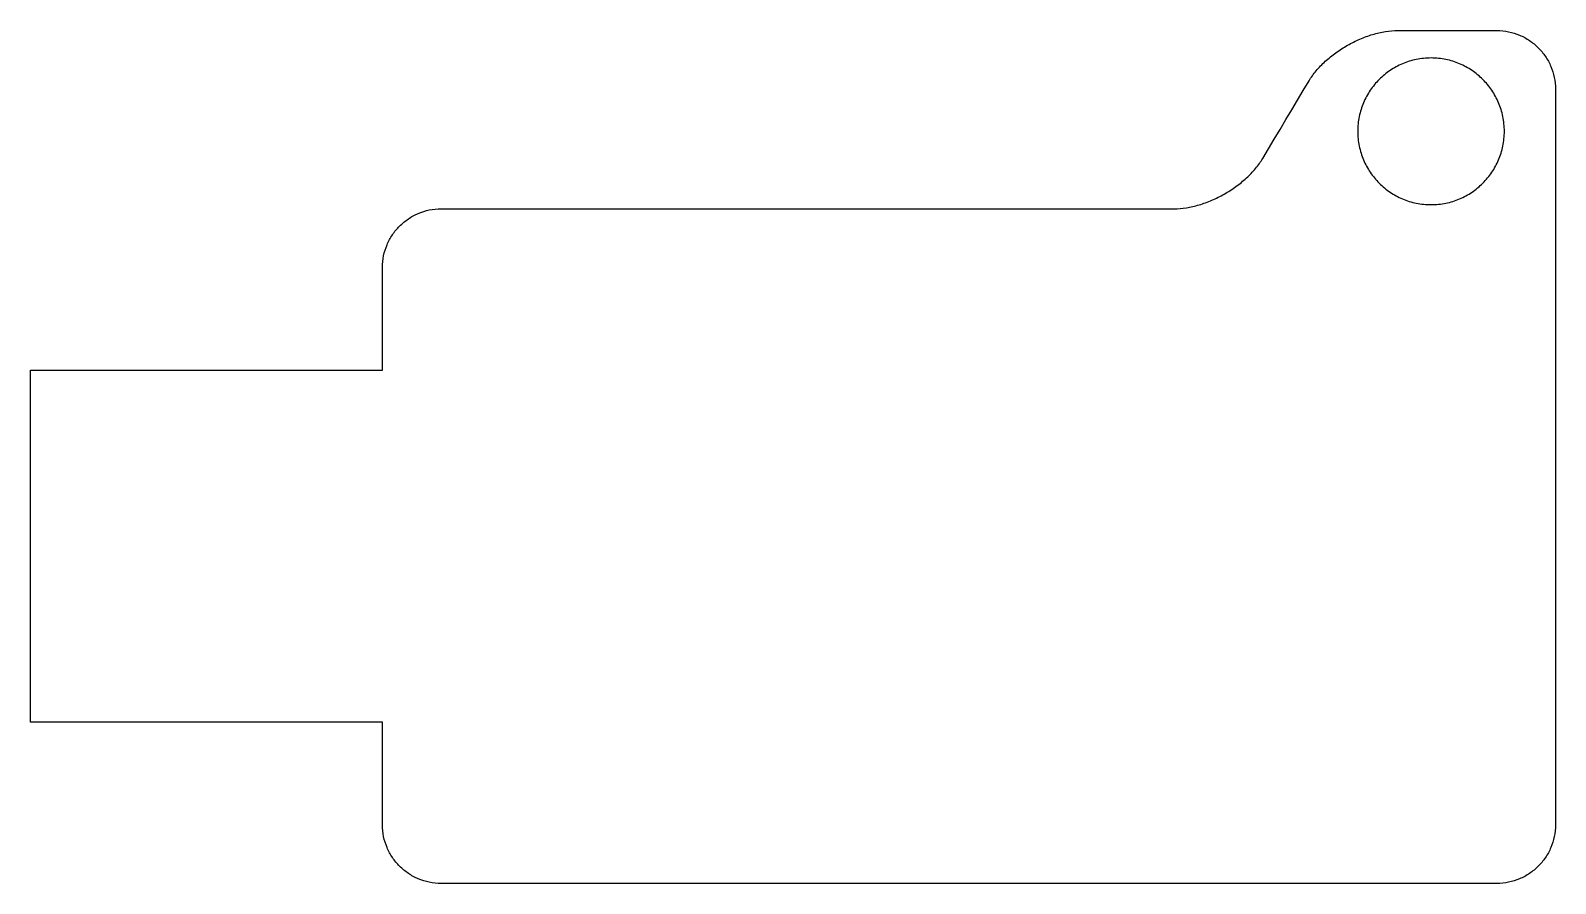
# Model space of a CAD drawing. Extents: x 122.4 to 174.4, y -119.5 to -90.4.
import ezdxf

# ---------------------------------------------------------------- set-up
doc = ezdxf.new("R2010")
doc.units = 0
doc.layers.add('LIVELLO_1', color=7, linetype='CONTINUOUS')

msp = doc.modelspace()

# ---------------------------------------------------------------- linework, layer by layer
at = {"layer": 'LIVELLO_1', "color": 250}
for points, knots in [([(172.393, -90.376), (172.393, -90.376), (171.97, -90.376), (171.97, -90.376), (171.97, -90.376), (171.548, -90.376), (171.548, -90.376), (171.548, -90.376), (171.126, -90.376), (171.126, -90.376), (171.126, -90.376), (170.703, -90.376), (170.703, -90.376), (170.703, -90.376), (170.281, -90.376), (170.281, -90.376), (170.281, -90.376), (169.858, -90.376), (169.858, -90.376), (169.858, -90.376), (169.436, -90.376), (169.436, -90.376), (169.436, -90.376), (169.014, -90.376), (169.014, -90.376), (168.876, -90.376), (168.734, -90.388), (168.591, -90.411), (168.447, -90.434), (168.302, -90.468), (168.156, -90.512), (168.011, -90.555), (167.865, -90.609), (167.722, -90.671), (167.578, -90.733), (167.437, -90.803), (167.3, -90.881), (167.163, -90.959), (167.03, -91.044), (166.903, -91.135), (166.777, -91.227), (166.656, -91.324), (166.544, -91.427), (166.432, -91.529), (166.329, -91.637), (166.235, -91.749), (166.142, -91.86), (166.059, -91.976), (165.988, -92.094), (165.988, -92.094), (165.791, -92.424), (165.791, -92.424), (165.791, -92.424), (165.594, -92.755), (165.594, -92.755), (165.594, -92.755), (165.397, -93.085), (165.397, -93.085), (165.397, -93.085), (165.199, -93.415), (165.199, -93.415), (165.199, -93.415), (165.002, -93.746), (165.002, -93.746), (165.002, -93.746), (164.805, -94.076), (164.805, -94.076), (164.805, -94.076), (164.608, -94.407), (164.608, -94.407), (164.608, -94.407), (164.411, -94.737), (164.411, -94.737), (164.34, -94.855), (164.257, -94.971), (164.164, -95.082), (164.07, -95.194), (163.967, -95.301), (163.855, -95.404), (163.743, -95.507), (163.622, -95.604), (163.496, -95.696), (163.369, -95.787), (163.236, -95.872), (163.099, -95.95), (162.962, -96.028), (162.821, -96.098), (162.677, -96.16), (162.534, -96.222), (162.388, -96.276), (162.243, -96.319), (162.097, -96.363), (161.952, -96.397), (161.808, -96.42), (161.665, -96.443), (161.523, -96.455), (161.385, -96.455), (161.385, -96.455), (158.261, -96.455), (158.261, -96.455), (158.261, -96.455), (155.137, -96.455), (155.137, -96.455), (155.137, -96.455), (152.013, -96.455), (152.013, -96.455), (152.013, -96.455), (148.889, -96.455), (148.889, -96.455), (148.889, -96.455), (145.765, -96.455), (145.765, -96.455), (145.765, -96.455), (142.641, -96.455), (142.641, -96.455), (142.641, -96.455), (139.517, -96.455), (139.517, -96.455), (139.517, -96.455), (136.393, -96.455), (136.393, -96.455), (136.255, -96.455), (136.121, -96.469), (135.991, -96.495), (135.861, -96.522), (135.736, -96.562), (135.616, -96.612), (135.497, -96.663), (135.383, -96.725), (135.277, -96.797), (135.17, -96.87), (135.071, -96.952), (134.98, -97.042), (134.89, -97.133), (134.808, -97.232), (134.736, -97.338), (134.664, -97.445), (134.601, -97.559), (134.551, -97.678), (134.5, -97.798), (134.46, -97.923), (134.434, -98.053), (134.407, -98.183), (134.393, -98.317), (134.393, -98.455), (134.393, -98.455), (134.393, -98.892), (134.393, -98.892), (134.393, -98.892), (134.393, -99.33), (134.393, -99.33), (134.393, -99.33), (134.393, -99.767), (134.393, -99.767), (134.393, -99.767), (134.393, -100.205), (134.393, -100.205), (134.393, -100.205), (134.393, -100.642), (134.393, -100.642), (134.393, -100.642), (134.393, -101.08), (134.393, -101.08), (134.393, -101.08), (134.393, -101.517), (134.393, -101.517), (134.393, -101.517), (134.393, -101.955), (134.393, -101.955), (134.393, -101.955), (132.893, -101.955), (132.893, -101.955), (132.893, -101.955), (131.393, -101.955), (131.393, -101.955), (131.393, -101.955), (129.893, -101.955), (129.893, -101.955), (129.893, -101.955), (128.393, -101.955), (128.393, -101.955), (128.393, -101.955), (126.893, -101.955), (126.893, -101.955), (126.893, -101.955), (125.393, -101.955), (125.393, -101.955), (125.393, -101.955), (123.893, -101.955), (123.893, -101.955), (123.893, -101.955), (122.393, -101.955), (122.393, -101.955), (122.393, -101.955), (122.393, -103.455), (122.393, -103.455), (122.393, -103.455), (122.393, -104.955), (122.393, -104.955), (122.393, -104.955), (122.393, -106.455), (122.393, -106.455), (122.393, -106.455), (122.393, -107.955), (122.393, -107.955), (122.393, -107.955), (122.393, -109.455), (122.393, -109.455), (122.393, -109.455), (122.393, -110.955), (122.393, -110.955), (122.393, -110.955), (122.393, -112.455), (122.393, -112.455), (122.393, -112.455), (122.393, -113.955), (122.393, -113.955), (122.393, -113.955), (123.893, -113.955), (123.893, -113.955), (123.893, -113.955), (125.393, -113.955), (125.393, -113.955), (125.393, -113.955), (126.893, -113.955), (126.893, -113.955), (126.893, -113.955), (128.393, -113.955), (128.393, -113.955), (128.393, -113.955), (129.893, -113.955), (129.893, -113.955), (129.893, -113.955), (131.393, -113.955), (131.393, -113.955), (131.393, -113.955), (132.893, -113.955), (132.893, -113.955), (132.893, -113.955), (134.393, -113.955), (134.393, -113.955), (134.393, -113.955), (134.393, -114.392), (134.393, -114.392), (134.393, -114.392), (134.393, -114.83), (134.393, -114.83), (134.393, -114.83), (134.393, -115.267), (134.393, -115.267), (134.393, -115.267), (134.393, -115.705), (134.393, -115.705), (134.393, -115.705), (134.393, -116.142), (134.393, -116.142), (134.393, -116.142), (134.393, -116.58), (134.393, -116.58), (134.393, -116.58), (134.393, -117.017), (134.393, -117.017), (134.393, -117.017), (134.393, -117.455), (134.393, -117.455), (134.393, -117.592), (134.407, -117.727), (134.434, -117.856), (134.46, -117.986), (134.5, -118.112), (134.551, -118.231), (134.601, -118.351), (134.664, -118.464), (134.736, -118.571), (134.808, -118.677), (134.89, -118.777), (134.98, -118.867), (135.071, -118.958), (135.17, -119.04), (135.277, -119.112), (135.383, -119.184), (135.497, -119.246), (135.616, -119.297), (135.736, -119.348), (135.861, -119.387), (135.991, -119.414), (136.121, -119.441), (136.255, -119.455), (136.393, -119.455), (136.393, -119.455), (140.893, -119.455), (140.893, -119.455), (140.893, -119.455), (145.393, -119.455), (145.393, -119.455), (145.393, -119.455), (149.893, -119.455), (149.893, -119.455), (149.893, -119.455), (154.393, -119.455), (154.393, -119.455), (154.393, -119.455), (158.893, -119.455), (158.893, -119.455), (158.893, -119.455), (163.393, -119.455), (163.393, -119.455), (163.393, -119.455), (167.893, -119.455), (167.893, -119.455), (167.893, -119.455), (172.393, -119.455), (172.393, -119.455), (172.53, -119.455), (172.665, -119.441), (172.795, -119.414), (172.924, -119.387), (173.05, -119.348), (173.169, -119.297), (173.289, -119.246), (173.403, -119.184), (173.509, -119.112), (173.615, -119.04), (173.715, -118.958), (173.805, -118.867), (173.896, -118.777), (173.978, -118.677), (174.05, -118.571), (174.122, -118.464), (174.184, -118.351), (174.235, -118.231), (174.286, -118.112), (174.325, -117.986), (174.352, -117.856), (174.379, -117.727), (174.393, -117.592), (174.393, -117.455), (174.393, -117.455), (174.393, -115.227), (174.393, -115.227), (174.393, -115.227), (174.393, -112.999), (174.393, -112.999), (174.393, -112.999), (174.393, -110.771), (174.393, -110.771), (174.393, -110.771), (174.393, -108.543), (174.393, -108.543), (174.393, -108.543), (174.393, -106.315), (174.393, -106.315), (174.393, -106.315), (174.393, -104.087), (174.393, -104.087), (174.393, -104.087), (174.393, -101.859), (174.393, -101.859), (174.393, -101.859), (174.393, -99.631), (174.393, -99.631), (174.393, -99.493), (174.393, -99.355), (174.393, -99.217), (174.393, -99.079), (174.393, -98.942), (174.393, -98.808), (174.393, -98.673), (174.393, -98.542), (174.393, -98.414), (174.393, -98.286), (174.393, -98.163), (174.393, -98.046), (174.393, -97.928), (174.393, -97.817), (174.393, -97.714), (174.393, -97.61), (174.393, -97.515), (174.393, -97.429), (174.393, -97.343), (174.393, -97.267), (174.393, -97.202), (174.393, -97.137), (174.393, -97.083), (174.393, -97.043), (174.393, -97.002), (174.393, -96.949), (174.393, -96.884), (174.393, -96.819), (174.393, -96.743), (174.393, -96.657), (174.393, -96.571), (174.393, -96.475), (174.393, -96.372), (174.393, -96.268), (174.393, -96.157), (174.393, -96.04), (174.393, -95.923), (174.393, -95.799), (174.393, -95.672), (174.393, -95.544), (174.393, -95.412), (174.393, -95.278), (174.393, -95.143), (174.393, -95.006), (174.393, -94.868), (174.393, -94.731), (174.393, -94.592), (174.393, -94.455), (174.393, -94.455), (174.393, -94.195), (174.393, -94.195), (174.393, -94.195), (174.393, -93.935), (174.393, -93.935), (174.393, -93.935), (174.393, -93.675), (174.393, -93.675), (174.393, -93.675), (174.393, -93.415), (174.393, -93.415), (174.393, -93.415), (174.393, -93.156), (174.393, -93.156), (174.393, -93.156), (174.393, -92.896), (174.393, -92.896), (174.393, -92.896), (174.393, -92.636), (174.393, -92.636), (174.393, -92.636), (174.393, -92.376), (174.393, -92.376), (174.393, -92.239), (174.379, -92.104), (174.352, -91.975), (174.325, -91.845), (174.286, -91.719), (174.235, -91.6), (174.184, -91.48), (174.122, -91.367), (174.05, -91.26), (173.978, -91.154), (173.896, -91.054), (173.805, -90.964), (173.715, -90.873), (173.615, -90.791), (173.509, -90.719), (173.403, -90.647), (173.289, -90.585), (173.169, -90.534), (173.05, -90.483), (172.924, -90.444), (172.795, -90.417), (172.665, -90.39), (172.53, -90.376), (172.393, -90.376)], [0, 0, 0, 0, 1, 1, 1, 2, 2, 2, 3, 3, 3, 4, 4, 4, 5, 5, 5, 6, 6, 6, 7, 7, 7, 8, 8, 8, 9, 9, 9, 10, 10, 10, 11, 11, 11, 12, 12, 12, 13, 13, 13, 14, 14, 14, 15, 15, 15, 16, 16, 16, 17, 17, 17, 18, 18, 18, 19, 19, 19, 20, 20, 20, 21, 21, 21, 22, 22, 22, 23, 23, 23, 24, 24, 24, 25, 25, 25, 26, 26, 26, 27, 27, 27, 28, 28, 28, 29, 29, 29, 30, 30, 30, 31, 31, 31, 32, 32, 32, 33, 33, 33, 34, 34, 34, 35, 35, 35, 36, 36, 36, 37, 37, 37, 38, 38, 38, 39, 39, 39, 40, 40, 40, 41, 41, 41, 42, 42, 42, 43, 43, 43, 44, 44, 44, 45, 45, 45, 46, 46, 46, 47, 47, 47, 48, 48, 48, 49, 49, 49, 50, 50, 50, 51, 51, 51, 52, 52, 52, 53, 53, 53, 54, 54, 54, 55, 55, 55, 56, 56, 56, 57, 57, 57, 58, 58, 58, 59, 59, 59, 60, 60, 60, 61, 61, 61, 62, 62, 62, 63, 63, 63, 64, 64, 64, 65, 65, 65, 66, 66, 66, 67, 67, 67, 68, 68, 68, 69, 69, 69, 70, 70, 70, 71, 71, 71, 72, 72, 72, 73, 73, 73, 74, 74, 74, 75, 75, 75, 76, 76, 76, 77, 77, 77, 78, 78, 78, 79, 79, 79, 80, 80, 80, 81, 81, 81, 82, 82, 82, 83, 83, 83, 84, 84, 84, 85, 85, 85, 86, 86, 86, 87, 87, 87, 88, 88, 88, 89, 89, 89, 90, 90, 90, 91, 91, 91, 92, 92, 92, 93, 93, 93, 94, 94, 94, 95, 95, 95, 96, 96, 96, 97, 97, 97, 98, 98, 98, 99, 99, 99, 100, 100, 100, 101, 101, 101, 102, 102, 102, 103, 103, 103, 104, 104, 104, 105, 105, 105, 106, 106, 106, 107, 107, 107, 108, 108, 108, 109, 109, 109, 110, 110, 110, 111, 111, 111, 112, 112, 112, 113, 113, 113, 114, 114, 114, 115, 115, 115, 116, 116, 116, 117, 117, 117, 118, 118, 118, 119, 119, 119, 120, 120, 120, 121, 121, 121, 122, 122, 122, 123, 123, 123, 124, 124, 124, 125, 125, 125, 126, 126, 126, 127, 127, 127, 128, 128, 128, 129, 129, 129, 130, 130, 130, 131, 131, 131, 132, 132, 132, 133, 133, 133, 134, 134, 134, 135, 135, 135, 136, 136, 136, 137, 137, 137, 138, 138, 138, 139, 139, 139, 140, 140, 140, 141, 141, 141, 142, 142, 142, 143, 143, 143, 144, 144, 144, 145, 145, 145, 146, 146, 146, 147, 147, 147, 148, 148, 148, 149, 149, 149, 150, 150, 150, 151, 151, 151, 152, 152, 152, 152]), ([(172.649, -93.813), (172.649, -93.986), (172.631, -94.154), (172.598, -94.317), (172.564, -94.48), (172.515, -94.637), (172.452, -94.786), (172.389, -94.936), (172.311, -95.078), (172.222, -95.211), (172.132, -95.344), (172.029, -95.468), (171.916, -95.581), (171.803, -95.694), (171.679, -95.796), (171.546, -95.886), (171.413, -95.976), (171.271, -96.053), (171.122, -96.117), (170.972, -96.18), (170.815, -96.229), (170.652, -96.262), (170.49, -96.296), (170.321, -96.313), (170.149, -96.313), (169.976, -96.313), (169.807, -96.296), (169.645, -96.262), (169.482, -96.229), (169.325, -96.18), (169.175, -96.117), (169.026, -96.053), (168.884, -95.976), (168.751, -95.886), (168.618, -95.796), (168.494, -95.694), (168.381, -95.581), (168.268, -95.468), (168.165, -95.344), (168.076, -95.211), (167.986, -95.078), (167.908, -94.936), (167.845, -94.786), (167.782, -94.637), (167.733, -94.48), (167.699, -94.317), (167.666, -94.154), (167.649, -93.986), (167.649, -93.813), (167.649, -93.64), (167.666, -93.472), (167.699, -93.309), (167.733, -93.146), (167.782, -92.99), (167.845, -92.84), (167.908, -92.69), (167.986, -92.548), (168.076, -92.415), (168.165, -92.282), (168.268, -92.158), (168.381, -92.045), (168.494, -91.932), (168.618, -91.83), (168.751, -91.74), (168.884, -91.65), (169.026, -91.573), (169.175, -91.51), (169.325, -91.446), (169.482, -91.397), (169.645, -91.364), (169.807, -91.331), (169.976, -91.313), (170.149, -91.313), (170.321, -91.313), (170.49, -91.331), (170.652, -91.364), (170.815, -91.397), (170.972, -91.446), (171.122, -91.51), (171.271, -91.573), (171.413, -91.65), (171.546, -91.74), (171.679, -91.83), (171.803, -91.932), (171.916, -92.045), (172.029, -92.158), (172.132, -92.282), (172.222, -92.415), (172.311, -92.548), (172.389, -92.69), (172.452, -92.84), (172.515, -92.99), (172.564, -93.146), (172.598, -93.309), (172.631, -93.472), (172.649, -93.64), (172.649, -93.813)], [0, 0, 0, 0, 1, 1, 1, 2, 2, 2, 3, 3, 3, 4, 4, 4, 5, 5, 5, 6, 6, 6, 7, 7, 7, 8, 8, 8, 9, 9, 9, 10, 10, 10, 11, 11, 11, 12, 12, 12, 13, 13, 13, 14, 14, 14, 15, 15, 15, 16, 16, 16, 17, 17, 17, 18, 18, 18, 19, 19, 19, 20, 20, 20, 21, 21, 21, 22, 22, 22, 23, 23, 23, 24, 24, 24, 25, 25, 25, 26, 26, 26, 27, 27, 27, 28, 28, 28, 29, 29, 29, 30, 30, 30, 31, 31, 31, 32, 32, 32, 32])]:
    msp.add_open_spline(points, degree=3, knots=knots, dxfattribs=at)

doc.saveas('drawing.dxf')
